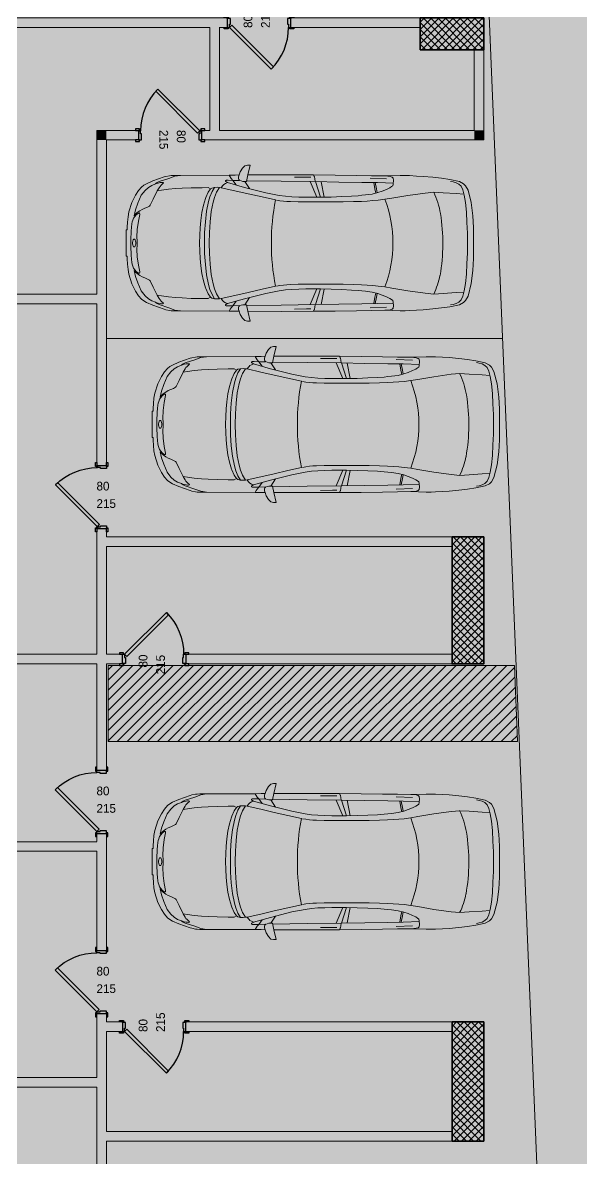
# Model space of a CAD drawing. Header units: millimetres. Extents: x 635850 to 824661, y -5878409 to -5774454.
# Drawn here: x 808186 to 815222, y -5860586 to -5846280 of the extents above; entities that cross this region are included whole.
import ezdxf

# ---------------------------------------------------------------- set-up
doc = ezdxf.new("R2010")
doc.units = ezdxf.units.MM
doc.header["$MEASUREMENT"] = 0
for name, color, linetype, lineweight, true_color in [('A - Ndertesa 1 - Veturat_Pen_No__102', 7, 'Continuous', 13, 0xcccccc), ('A - Ndertesa 10 - 2D Drafting_Pen_No__102', 7, 'Continuous', 13, 0xcccccc), ('A - Ndertesa 10 - Muret_Pen_No__102', 7, 'Continuous', 13, 0xcccccc), ('A - Ndertesa 10 - Veturat_Pen_No__102', 7, 'Continuous', 13, 0xcccccc), ('A - Ndertesa 10 -Fill Zone_Pen_No__102', 7, 'Continuous', 13, 0xcccccc), ('ARCHICAD Door Markers_Pen_No__112', 7, 'Continuous', 13, 0xd5aaaa)]:
    doc.layers.add(name, color=color, linetype=linetype, lineweight=lineweight, true_color=true_color)
for name, color, linetype, lineweight in [('A - Ndertesa 10 - 2D Drafting_Pen_No__121', 255, 'Continuous', 0), ('A - Ndertesa 10 - Muret_Pen_No__101', 252, 'Continuous', 13), ('A - Ndertesa 10 - Shtyllat_Pen_No__101', 252, 'Continuous', 13), ('A - Ndertesa 10 - Shtyllat_Pen_No__22', 8, 'Continuous', 35), ('ARCHICAD Doors_Pen_No__101', 252, 'Continuous', 13), ('ARCHICAD Doors_Pen_No__42', 8, 'Continuous', 25)]:
    doc.layers.add(name, color=color, linetype=linetype, lineweight=lineweight)
for name, color, linetype in [('A - Ndertesa 10 - Muret', 7, 'Continuous'), ('A - Ndertesa 10 - Shtyllat', 7, 'Continuous'), ('ARCHICAD Door Markers', 7, 'Continuous'), ('ARCHICAD Doors', 7, 'Continuous')]:
    doc.layers.add(name, color=color, linetype=linetype)
doc.styles.add('GENERATED_STYLE_1', font='GOTHIC.TTF')
pattern_1 = [(45, (664183.82, -5827429.525), (-45.96194, 45.96194), []), (135, (664183.82, -5827429.525), (45.96194, 45.96194), [])]

# ---------------------------------------------------------------- blocks, each defined once
blk = doc.blocks.new('Door 25_4')
at = {"layer": 'ARCHICAD Doors_Pen_No__101', "color": 252, "linetype": 'Continuous', "lineweight": 13}
for p, q in [((-400, 0), (-437, 0)), ((-400, 0), (-437, 0)), ((-400, 0), (-400, -115)), ((-400, 0), (-400, -115)), ((400, 0), (400, -115)), ((400, 0), (400, -115)), ((400, 0), (437, 0)), ((400, 0), (437, 0)), ((-400, -120), (-437, -120)), ((-400, -120), (-437, -120)), ((-400, -115), (-400, -120)), ((-400, -115), (-400, -120)), ((400, -115), (400, -120)), ((400, -115), (400, -120)), ((400, -120), (437, -120)), ((400, -120), (437, -120))]:
    blk.add_line(p, q, dxfattribs=at)
at = {"layer": 'ARCHICAD Doors_Pen_No__42', "color": 8, "linetype": 'Continuous', "lineweight": 25}
for p, q in [((-182, 498), (-154, 526)), ((344, -28), (-182, 498)), ((-154, 526), (372, 0)), ((-437, 0), (-437, 19)), ((-437, 19), (-387, 19)), ((-387, 0), (-437, 0)), ((-372, 0), (-400, 0)), ((-400, 0), (-400, -115)), ((-387, 19), (-387, 0)), ((-372, -40), (-372, 0)), ((372, 0), (344, -28)), ((400, 0), (372, 0)), ((372, 0), (372, -40)), ((387, 19), (437, 19)), ((387, 0), (387, 19)), ((437, 0), (387, 0)), ((400, -115), (400, 0)), ((437, 19), (437, 0)), ((-437, -139), (-437, -120)), ((-437, -120), (-387, -120)), ((-387, -139), (-437, -139)), ((-400, -120), (-400, -115)), ((-400, -115), (-375, -115)), ((-400, -115), (-360, -115)), ((-375, -120), (-400, -120)), ((-387, -120), (-387, -139)), ((-375, -115), (-375, -120)), ((-360, -40), (-372, -40)), ((-360, -115), (-360, -40)), ((372, -40), (360, -40)), ((360, -40), (360, -115)), ((360, -115), (400, -115)), ((375, -120), (375, -115)), ((375, -115), (400, -115)), ((400, -120), (375, -120)), ((387, -120), (437, -120)), ((387, -139), (387, -120)), ((437, -139), (387, -139)), ((400, -115), (400, -120)), ((437, -120), (437, -139))]:
    blk.add_line(p, q, dxfattribs=at)
blk.add_arc((372, 0), 744, 135, 180, dxfattribs=at)
blk = doc.blocks.new('D Marker 25_12')
at = {"layer": 'ARCHICAD Door Markers_Pen_No__112', "color": 9, "lineweight": 13, "true_color": 0xd5aaaa, "char_height": 110, "attachment_point": 7, "rotation": 270, "style": 'GENERATED_STYLE_1'}
for s, insert in [('\\A1;{\\pql;\\pt0;\\fCentury Gothic|b0|i0|c0|p34;215\\fCentury Gothic|b0|i0|c0|p34;\\A1{\\H.66x;\\S^  ;}\\fCentury Gothic|b0|i0|c0|p34;\\fCentury Gothic|b0|i0|c0|p34;}', (-168, 6)), ('\\A1;{\\pql;\\pt0;\\fCentury Gothic|b0|i0|c0|p34;80\\fCentury Gothic|b0|i0|c0|p34;\\A1{\\H.66x;\\S^  ;}\\fCentury Gothic|b0|i0|c0|p34;\\fCentury Gothic|b0|i0|c0|p34;}', (52, 6))]:
    blk.add_mtext(s, dxfattribs=dict(at, insert=insert))
blk = doc.blocks.new('Wall_328', base_point=(813536, -5846220))
at = {"layer": 'A - Ndertesa 10 - Muret_Pen_No__102', "linetype": 'Continuous', "lineweight": 0, "true_color": 0xcccccc}
for points in [[(808005, -5846220), (807104, -5846220), (807104, -5846220)], [(808005, -5846220), (808005, -5846340), (810763, -5846340), (810763, -5846220)], [(811563, -5846220), (811563, -5846340), (813194, -5846340), (813194, -5846220)]]:
    blk.add_hatch(color=254, dxfattribs=at).paths.add_polyline_path(points)
at = {"layer": 'A - Ndertesa 10 - Muret_Pen_No__101', "color": 252, "linetype": 'Continuous', "lineweight": 13}
for p, q in [((810763, -5846220), (810726, -5846220)), ((810763, -5846225), (810763, -5846220)), ((810763, -5846340), (810763, -5846225)), ((811563, -5846220), (811600, -5846220)), ((811563, -5846225), (811563, -5846220)), ((811563, -5846340), (811563, -5846225)), ((810763, -5846340), (810726, -5846340)), ((811563, -5846340), (811600, -5846340))]:
    blk.add_line(p, q, dxfattribs=at)
at = {"layer": 'A - Ndertesa 10 - Muret_Pen_No__101', "color": 252, "linetype": 'Continuous', "lineweight": 13, "flags": 128}
for points in [[(807885, -5846220), (807104, -5846220)], [(810763, -5846220), (808005, -5846220)], [(813194, -5846220), (811563, -5846220)], [(808005, -5846340), (810543, -5846340)], [(810663, -5846340), (810763, -5846340)], [(811563, -5846340), (813194, -5846340)]]:
    blk.add_lwpolyline(points, dxfattribs=at)
at = {"layer": 'ARCHICAD Door Markers', "color": 161, "lineweight": 25, "true_color": 0x40a5ff, "rotation": 180}
blk.add_blockref('D Marker 25_12', (811163, -5846340), dxfattribs=at)
at = {"layer": 'ARCHICAD Doors', "color": 7, "linetype": 'Continuous', "lineweight": 13, "zscale": 1000, "rotation": 180}
blk.add_blockref('Door 25_4', (811163, -5846340), dxfattribs=at)
blk = doc.blocks.new('Wall_329', base_point=(808004, -5849820))
at = {"layer": 'A - Ndertesa 10 - Muret_Pen_No__102', "linetype": 'Continuous', "lineweight": 0, "true_color": 0xcccccc}
blk.add_hatch(color=254, dxfattribs=at).paths.add_polyline_path([(809121, -5849700), (808005, -5849700), (808005, -5849820), (809121, -5849820)])
at = {"layer": 'A - Ndertesa 10 - Muret_Pen_No__101', "color": 252, "linetype": 'Continuous', "lineweight": 13, "flags": 128}
for points in [[(809121, -5849700), (808005, -5849700)], [(808004, -5849820), (809121, -5849820)]]:
    blk.add_lwpolyline(points, dxfattribs=at)
blk = doc.blocks.new('Door 25_5')
at = {"layer": 'ARCHICAD Doors_Pen_No__101', "color": 252, "linetype": 'Continuous', "lineweight": 13}
for p, q in [((-400, 5), (-437, 5)), ((-400, 5), (-437, 5)), ((-400, 0), (-400, 5)), ((-400, 0), (-400, 5)), ((-400, -115), (-400, 0)), ((-400, -115), (-400, 0)), ((400, 0), (400, 5)), ((400, 0), (400, 5)), ((400, 5), (437, 5)), ((400, 5), (437, 5)), ((400, -115), (400, 0)), ((400, -115), (400, 0)), ((-400, -115), (-437, -115)), ((-400, -115), (-437, -115)), ((400, -115), (437, -115)), ((400, -115), (437, -115))]:
    blk.add_line(p, q, dxfattribs=at)
at = {"layer": 'ARCHICAD Doors_Pen_No__42', "color": 8, "linetype": 'Continuous', "lineweight": 25}
for p, q in [((-182, 498), (-154, 526)), ((344, -28), (-182, 498)), ((-154, 526), (372, 0)), ((-387, 24), (-437, 24)), ((-437, 24), (-437, 5)), ((-437, 5), (-387, 5)), ((-375, 5), (-400, 5)), ((-400, 5), (-400, 0)), ((-400, 0), (-375, 0)), ((-372, 0), (-400, 0)), ((-400, 0), (-400, -115)), ((-387, 5), (-387, 24)), ((-375, 0), (-375, 5)), ((-372, -40), (-372, 0)), ((372, 0), (344, -28)), ((400, 0), (372, 0)), ((372, 0), (372, -40)), ((400, 5), (375, 5)), ((375, 5), (375, 0)), ((375, 0), (400, 0)), ((437, 24), (387, 24)), ((387, 24), (387, 5)), ((387, 5), (437, 5)), ((400, 0), (400, 5)), ((400, -115), (400, 0)), ((437, 5), (437, 24)), ((-387, -115), (-437, -115)), ((-437, -115), (-437, -134)), ((-437, -134), (-387, -134)), ((-400, -115), (-360, -115)), ((-387, -134), (-387, -115)), ((-360, -40), (-372, -40)), ((-360, -115), (-360, -40)), ((372, -40), (360, -40)), ((360, -40), (360, -115)), ((360, -115), (400, -115)), ((437, -115), (387, -115)), ((387, -115), (387, -134)), ((387, -134), (437, -134)), ((437, -134), (437, -115))]:
    blk.add_line(p, q, dxfattribs=at)
blk.add_arc((372, 0), 744, 135, 180, dxfattribs=at)
blk = doc.blocks.new('Wall_350', base_point=(809241, -5870309))
at = {"layer": 'A - Ndertesa 10 - Muret_Pen_No__102', "linetype": 'Continuous', "lineweight": 0, "true_color": 0xcccccc}
for points in [[(809241, -5847637), (809121, -5847637), (809241, -5847757)], [(809121, -5847757), (809241, -5847757), (809121, -5847637)], [(809121, -5847757), (809121, -5851857), (809241, -5851857), (809241, -5847757)], [(809121, -5854237), (809241, -5854237), (809241, -5852657), (809121, -5852657)], [(809121, -5855697), (809241, -5855697), (809241, -5854357), (809121, -5854357)], [(809241, -5856497), (809121, -5856497), (809121, -5857968), (809241, -5857968)], [(809121, -5861909), (809241, -5861909), (809241, -5858768), (809121, -5858768)]]:
    blk.add_hatch(color=254, dxfattribs=at).paths.add_polyline_path(points)
at = {"layer": 'A - Ndertesa 10 - Muret_Pen_No__101', "color": 252, "linetype": 'Continuous', "lineweight": 13}
for p, q in [((809121, -5851857), (809121, -5851820)), ((809241, -5851857), (809241, -5851820)), ((809126, -5851857), (809121, -5851857)), ((809241, -5851857), (809126, -5851857)), ((809121, -5852657), (809121, -5852694)), ((809126, -5852657), (809121, -5852657)), ((809241, -5852657), (809126, -5852657)), ((809241, -5852657), (809241, -5852694)), ((809121, -5855697), (809121, -5855660)), ((809241, -5855697), (809241, -5855660)), ((809121, -5855697), (809236, -5855697)), ((809236, -5855697), (809241, -5855697)), ((809121, -5856497), (809121, -5856534)), ((809121, -5856497), (809236, -5856497)), ((809236, -5856497), (809241, -5856497)), ((809241, -5856497), (809241, -5856534)), ((809121, -5857968), (809121, -5857931)), ((809121, -5857968), (809236, -5857968)), ((809236, -5857968), (809241, -5857968)), ((809241, -5857968), (809241, -5857931)), ((809121, -5858768), (809121, -5858805)), ((809121, -5858768), (809236, -5858768)), ((809236, -5858768), (809241, -5858768)), ((809241, -5858768), (809241, -5858805))]:
    blk.add_line(p, q, dxfattribs=at)
at = {"layer": 'A - Ndertesa 10 - Muret_Pen_No__101', "color": 252, "linetype": 'Continuous', "lineweight": 13, "flags": 128}
for points in [[(809121, -5847637), (809241, -5847637)], [(809121, -5847637), (809121, -5849700)], [(809241, -5851857), (809241, -5847757)], [(809121, -5849820), (809121, -5851857)], [(809121, -5852657), (809121, -5854237)], [(809241, -5852757), (809241, -5852657)], [(809241, -5854237), (809241, -5852877)], [(809121, -5854357), (809121, -5855697)], [(809241, -5855697), (809241, -5854357)], [(809121, -5856497), (809121, -5856597)], [(809241, -5857968), (809241, -5856497)], [(809121, -5856717), (809121, -5857968)], [(809121, -5858768), (809121, -5859569)], [(809241, -5858868), (809241, -5858768)], [(809241, -5860248), (809241, -5858988)], [(809121, -5859689), (809121, -5861909)], [(809241, -5861909), (809241, -5860368)]]:
    blk.add_lwpolyline(points, dxfattribs=at)
at = {"layer": 'ARCHICAD Door Markers', "color": 161, "lineweight": 25, "true_color": 0x40a5ff, "rotation": 90}
for p in [(809121, -5852257), (809121, -5856097), (809121, -5858368)]:
    blk.add_blockref('D Marker 25_12', p, dxfattribs=at)
at = {"layer": 'ARCHICAD Doors', "color": 7, "linetype": 'Continuous', "lineweight": 13, "xscale": -1, "zscale": 1000, "rotation": 90}
for name, p in [('Door 25_5', (809126, -5852257)), ('Door 25_4', (809121, -5856097)), ('Door 25_4', (809121, -5858368))]:
    blk.add_blockref(name, p, dxfattribs=at)
blk = doc.blocks.new('Wall_351', base_point=(813994, -5846220))
at = {"layer": 'A - Ndertesa 10 - Muret_Pen_No__102', "linetype": 'Continuous', "lineweight": 0, "true_color": 0xcccccc}
for points in [[(813874, -5847637), (813994, -5847637), (813994, -5846620), (813874, -5846620)], [(813874, -5847637), (813874, -5847757), (813994, -5847757)], [(813994, -5847637), (813874, -5847637), (813994, -5847757)]]:
    blk.add_hatch(color=254, dxfattribs=at).paths.add_polyline_path(points)
at = {"layer": 'A - Ndertesa 10 - Muret_Pen_No__101', "color": 252, "linetype": 'Continuous', "lineweight": 13, "flags": 128}
for points in [[(813874, -5846620), (813874, -5847637)], [(813994, -5847757), (813994, -5846620)], [(813994, -5847757), (813874, -5847757)]]:
    blk.add_lwpolyline(points, dxfattribs=at)
blk = doc.blocks.new('D Marker 25_13')
at = {"layer": 'ARCHICAD Door Markers_Pen_No__112', "color": 9, "lineweight": 13, "true_color": 0xd5aaaa, "char_height": 110, "attachment_point": 7, "rotation": 90, "style": 'GENERATED_STYLE_1'}
for s, insert in [('\\A1;{\\pql;\\pt0;\\fCentury Gothic|b0|i0|c0|p34;80\\fCentury Gothic|b0|i0|c0|p34;\\A1{\\H.66x;\\S^  ;}\\fCentury Gothic|b0|i0|c0|p34;\\fCentury Gothic|b0|i0|c0|p34;}', (-52, -126)), ('\\A1;{\\pql;\\pt0;\\fCentury Gothic|b0|i0|c0|p34;215\\fCentury Gothic|b0|i0|c0|p34;\\A1{\\H.66x;\\S^  ;}\\fCentury Gothic|b0|i0|c0|p34;\\fCentury Gothic|b0|i0|c0|p34;}', (168, -126))]:
    blk.add_mtext(s, dxfattribs=dict(at, insert=insert))
blk = doc.blocks.new('Wall_352', base_point=(813994, -5847757))
at = {"layer": 'A - Ndertesa 10 - Muret_Pen_No__102', "linetype": 'Continuous', "lineweight": 0, "true_color": 0xcccccc}
for points in [[(809241, -5847757), (809643, -5847757), (809643, -5847637), (809241, -5847637)], [(810443, -5847757), (813874, -5847757), (813874, -5847637), (810443, -5847637)]]:
    blk.add_hatch(color=254, dxfattribs=at).paths.add_polyline_path(points)
at = {"layer": 'A - Ndertesa 10 - Muret_Pen_No__101', "color": 252, "linetype": 'Continuous', "lineweight": 13}
for p, q in [((809643, -5847637), (809606, -5847637)), ((809643, -5847642), (809643, -5847637)), ((809643, -5847757), (809643, -5847642)), ((810443, -5847637), (810480, -5847637)), ((810443, -5847642), (810443, -5847637)), ((810443, -5847757), (810443, -5847642)), ((809643, -5847757), (809606, -5847757)), ((810443, -5847757), (810480, -5847757))]:
    blk.add_line(p, q, dxfattribs=at)
at = {"layer": 'A - Ndertesa 10 - Muret_Pen_No__101', "color": 252, "linetype": 'Continuous', "lineweight": 13, "flags": 128}
for points in [[(809643, -5847637), (809241, -5847637)], [(810543, -5847637), (810443, -5847637)], [(813874, -5847637), (810663, -5847637)], [(809241, -5847757), (809643, -5847757)], [(810443, -5847757), (813874, -5847757)]]:
    blk.add_lwpolyline(points, dxfattribs=at)
at = {"layer": 'ARCHICAD Door Markers', "color": 161, "lineweight": 25, "true_color": 0x40a5ff, "rotation": 180.0000225973746}
blk.add_blockref('D Marker 25_13', (810043, -5847757), dxfattribs=at)
at = {"layer": 'ARCHICAD Doors', "color": 7, "linetype": 'Continuous', "lineweight": 13, "zscale": 1000, "rotation": 2.259737466020608e-05}
blk.add_blockref('Door 25_5', (810043, -5847642), dxfattribs=at)
blk = doc.blocks.new('Wall_353', base_point=(810603, -5846220))
at = {"layer": 'A - Ndertesa 10 - Muret_Pen_No__102', "linetype": 'Continuous', "lineweight": 0, "true_color": 0xcccccc}
blk.add_hatch(color=254, dxfattribs=at).paths.add_polyline_path([(810543, -5846340), (810543, -5847637), (810663, -5847637), (810663, -5846340)])
at = {"layer": 'A - Ndertesa 10 - Muret_Pen_No__101', "color": 252, "linetype": 'Continuous', "lineweight": 13, "flags": 128}
for points in [[(810543, -5846340), (810543, -5847637)], [(810663, -5847637), (810663, -5846340)]]:
    blk.add_lwpolyline(points, dxfattribs=at)
blk = doc.blocks.new('Wall_359', base_point=(809241, -5854357))
at = {"layer": 'A - Ndertesa 10 - Muret_Pen_No__102', "linetype": 'Continuous', "lineweight": 0, "true_color": 0xcccccc}
blk.add_hatch(color=254, dxfattribs=at).paths.add_polyline_path([(806744, -5854357), (809121, -5854357), (809121, -5854237), (807144, -5854237), (807144, -5854357)])
at = {"layer": 'A - Ndertesa 10 - Muret_Pen_No__101', "color": 252, "linetype": 'Continuous', "lineweight": 13, "flags": 128}
for points in [[(809121, -5854237), (807144, -5854237)], [(806744, -5854357), (807344, -5854357)], [(807464, -5854357), (809121, -5854357)]]:
    blk.add_lwpolyline(points, dxfattribs=at)
blk = doc.blocks.new('Wall_364', base_point=(805703, -5856657))
at = {"layer": 'A - Ndertesa 10 - Muret_Pen_No__102', "linetype": 'Continuous', "lineweight": 0, "true_color": 0xcccccc}
for points in [[(805823, -5856597), (805823, -5856717), (807344, -5856717), (807344, -5856597)], [(807464, -5856597), (807464, -5856717), (809121, -5856717), (809121, -5856597)]]:
    blk.add_hatch(color=254, dxfattribs=at).paths.add_polyline_path(points)
at = {"layer": 'A - Ndertesa 10 - Muret_Pen_No__101', "color": 252, "linetype": 'Continuous', "lineweight": 13, "flags": 128}
for points in [[(807344, -5856597), (805823, -5856597)], [(809121, -5856597), (807464, -5856597)], [(805823, -5856717), (807344, -5856717)], [(807464, -5856717), (809121, -5856717)]]:
    blk.add_lwpolyline(points, dxfattribs=at)
blk = doc.blocks.new('Wall_365', base_point=(809241, -5859569))
at = {"layer": 'A - Ndertesa 10 - Muret_Pen_No__102', "linetype": 'Continuous', "lineweight": 0, "true_color": 0xcccccc}
for points in [[(805823, -5859568), (805823, -5859688), (806544, -5859688), (806544, -5859568)], [(807344, -5859569), (807044, -5859569), (807044, -5859689), (807344, -5859689)], [(809121, -5859689), (809121, -5859569), (807464, -5859569), (807464, -5859689)]]:
    blk.add_hatch(color=254, dxfattribs=at).paths.add_polyline_path(points)
at = {"layer": 'A - Ndertesa 10 - Muret_Pen_No__101', "color": 252, "linetype": 'Continuous', "lineweight": 13, "flags": 128}
for points in [[(806544, -5859568), (805823, -5859568)], [(805823, -5859688), (806544, -5859688)], [(807344, -5859569), (807044, -5859569)], [(807044, -5859689), (807344, -5859689)], [(809121, -5859569), (807464, -5859569)], [(807464, -5859689), (809121, -5859689)]]:
    blk.add_lwpolyline(points, dxfattribs=at)
blk = doc.blocks.new('Wall_379', base_point=(813594, -5858868))
at = {"layer": 'A - Ndertesa 10 - Muret_Pen_No__102', "linetype": 'Continuous', "lineweight": 0, "true_color": 0xcccccc}
for points in [[(809241, -5858868), (809241, -5858988), (809441, -5858988), (809441, -5858868)], [(810241, -5858868), (810241, -5858988), (813594, -5858988), (813594, -5858868)]]:
    blk.add_hatch(color=254, dxfattribs=at).paths.add_polyline_path(points)
at = {"layer": 'A - Ndertesa 10 - Muret_Pen_No__101', "color": 252, "linetype": 'Continuous', "lineweight": 13}
for p, q in [((809441, -5858868), (809404, -5858868)), ((809441, -5858873), (809441, -5858868)), ((809441, -5858988), (809441, -5858873)), ((810241, -5858868), (810278, -5858868)), ((810241, -5858873), (810241, -5858868)), ((810241, -5858988), (810241, -5858873)), ((809441, -5858988), (809404, -5858988)), ((810241, -5858988), (810278, -5858988))]:
    blk.add_line(p, q, dxfattribs=at)
at = {"layer": 'A - Ndertesa 10 - Muret_Pen_No__101', "color": 252, "linetype": 'Continuous', "lineweight": 13, "flags": 128}
for points in [[(809441, -5858868), (809241, -5858868)], [(813594, -5858868), (810241, -5858868)], [(809241, -5858988), (809441, -5858988)], [(810241, -5858988), (813594, -5858988)]]:
    blk.add_lwpolyline(points, dxfattribs=at)
at = {"layer": 'ARCHICAD Door Markers', "color": 161, "lineweight": 25, "true_color": 0x40a5ff, "rotation": 180}
blk.add_blockref('D Marker 25_12', (809841, -5858988), dxfattribs=at)
at = {"layer": 'ARCHICAD Doors', "color": 7, "linetype": 'Continuous', "lineweight": 13, "zscale": 1000, "rotation": 180}
blk.add_blockref('Door 25_4', (809841, -5858988), dxfattribs=at)
blk = doc.blocks.new('Wall_380', base_point=(813594, -5860368))
at = {"layer": 'A - Ndertesa 10 - Muret_Pen_No__102', "linetype": 'Continuous', "lineweight": 0, "true_color": 0xcccccc}
blk.add_hatch(color=254, dxfattribs=at).paths.add_polyline_path([(813594, -5860248), (809241, -5860248), (809241, -5860368), (813594, -5860368)])
at = {"layer": 'A - Ndertesa 10 - Muret_Pen_No__101', "color": 252, "linetype": 'Continuous', "lineweight": 13, "flags": 128}
for points in [[(813594, -5860248), (809241, -5860248)], [(809241, -5860368), (813594, -5860368)]]:
    blk.add_lwpolyline(points, dxfattribs=at)
blk = doc.blocks.new('D Marker 25_14')
at = {"layer": 'ARCHICAD Door Markers_Pen_No__112', "color": 9, "lineweight": 13, "true_color": 0xd5aaaa, "char_height": 110, "attachment_point": 7, "rotation": 270, "style": 'GENERATED_STYLE_1'}
for s, insert in [('\\A1;{\\pql;\\pt0;\\fCentury Gothic|b0|i0|c0|p34;215\\fCentury Gothic|b0|i0|c0|p34;\\A1{\\H.66x;\\S^  ;}\\fCentury Gothic|b0|i0|c0|p34;\\fCentury Gothic|b0|i0|c0|p34;}', (-168, 132)), ('\\A1;{\\pql;\\pt0;\\fCentury Gothic|b0|i0|c0|p34;80\\fCentury Gothic|b0|i0|c0|p34;\\A1{\\H.66x;\\S^  ;}\\fCentury Gothic|b0|i0|c0|p34;\\fCentury Gothic|b0|i0|c0|p34;}', (52, 46))]:
    blk.add_mtext(s, dxfattribs=dict(at, insert=insert))
blk = doc.blocks.new('Wall_383', base_point=(813994, -5854357))
at = {"layer": 'A - Ndertesa 10 - Muret_Pen_No__102', "linetype": 'Continuous', "lineweight": 0, "true_color": 0xcccccc}
for points in [[(807144, -5854357), (806744, -5854357), (809441, -5854357), (809441, -5854237), (807144, -5854237)], [(810241, -5854237), (810241, -5854357), (813994, -5854357), (813994, -5854357), (813594, -5854357), (813594, -5854237)]]:
    blk.add_hatch(color=254, dxfattribs=at).paths.add_polyline_path(points)
at = {"layer": 'A - Ndertesa 10 - Muret_Pen_No__101', "color": 252, "linetype": 'Continuous', "lineweight": 13}
for p, q in [((809441, -5854237), (809404, -5854237)), ((809441, -5854237), (809441, -5854352)), ((810241, -5854237), (810278, -5854237)), ((810241, -5854237), (810241, -5854352)), ((809441, -5854357), (809404, -5854357)), ((809441, -5854352), (809441, -5854357)), ((810241, -5854352), (810241, -5854357)), ((810241, -5854357), (810278, -5854357))]:
    blk.add_line(p, q, dxfattribs=at)
at = {"layer": 'A - Ndertesa 10 - Muret_Pen_No__101', "color": 252, "linetype": 'Continuous', "lineweight": 13, "flags": 128}
for points in [[(809121, -5854237), (807144, -5854237)], [(809441, -5854237), (809241, -5854237)], [(813594, -5854237), (810241, -5854237)], [(806744, -5854357), (807344, -5854357)], [(807464, -5854357), (809121, -5854357)], [(809241, -5854357), (809441, -5854357)], [(810241, -5854357), (813994, -5854357)]]:
    blk.add_lwpolyline(points, dxfattribs=at)
at = {"layer": 'ARCHICAD Door Markers', "color": 161, "lineweight": 25, "true_color": 0x40a5ff, "rotation": 179.9995598778642}
blk.add_blockref('D Marker 25_14', (809841, -5854357), dxfattribs=at)
at = {"layer": 'ARCHICAD Doors', "color": 7, "linetype": 'Continuous', "lineweight": 13, "xscale": -1, "zscale": 1000, "rotation": 359.9995598778642}
blk.add_blockref('Door 25_4', (809841, -5854237), dxfattribs=at)
blk = doc.blocks.new('Wall_384', base_point=(809241, -5852757))
at = {"layer": 'A - Ndertesa 10 - Muret_Pen_No__102', "linetype": 'Continuous', "lineweight": 0, "true_color": 0xcccccc}
blk.add_hatch(color=254, dxfattribs=at).paths.add_polyline_path([(809241, -5852877), (813594, -5852877), (813594, -5852757), (809241, -5852757)])
at = {"layer": 'A - Ndertesa 10 - Muret_Pen_No__101', "color": 252, "linetype": 'Continuous', "lineweight": 13, "flags": 128}
for points in [[(813594, -5852757), (809241, -5852757)], [(809241, -5852877), (813594, -5852877)]]:
    blk.add_lwpolyline(points, dxfattribs=at)
blk = doc.blocks.new('Column_362', base_point=(813794, -5853557))
at = {"layer": 'A - Ndertesa 10 - Shtyllat_Pen_No__101', "linetype": 'Continuous', "lineweight": 13}
h = blk.add_hatch(dxfattribs=at)
h.set_pattern_fill('Concrete_Block', color=252, style=0, pattern_type=2)
h.set_pattern_definition(pattern_1)
h.paths.add_polyline_path([(813994, -5852757), (813594, -5852757), (813594, -5854357), (813994, -5854357)])
at = {"layer": 'A - Ndertesa 10 - Shtyllat_Pen_No__22', "color": 8, "linetype": 'Continuous', "lineweight": 35, "flags": 128}
blk.add_lwpolyline([(813994, -5852757), (813594, -5852757), (813594, -5854357), (813994, -5854357)], close=True, dxfattribs=at)
blk = doc.blocks.new('Column_363', base_point=(813794, -5859618))
at = {"layer": 'A - Ndertesa 10 - Shtyllat_Pen_No__101', "linetype": 'Continuous', "lineweight": 13}
h = blk.add_hatch(dxfattribs=at)
h.set_pattern_fill('Concrete_Block', color=252, style=0, pattern_type=2)
h.set_pattern_definition(pattern_1)
h.paths.add_polyline_path([(813994, -5858868), (813594, -5858868), (813594, -5860368), (813994, -5860368)])
at = {"layer": 'A - Ndertesa 10 - Shtyllat_Pen_No__22', "color": 8, "linetype": 'Continuous', "lineweight": 35, "flags": 128}
blk.add_lwpolyline([(813994, -5858868), (813594, -5858868), (813594, -5860368), (813994, -5860368)], close=True, dxfattribs=at)
blk = doc.blocks.new('Column_400', base_point=(813594, -5846420))
at = {"layer": 'A - Ndertesa 10 - Shtyllat_Pen_No__101', "linetype": 'Continuous', "lineweight": 13}
h = blk.add_hatch(dxfattribs=at)
h.set_pattern_fill('Concrete_Block', color=252, style=0, pattern_type=2)
h.set_pattern_definition(pattern_1)
h.paths.add_polyline_path([(813194, -5846220), (813194, -5846620), (813994, -5846620), (813994, -5846220)])
at = {"layer": 'A - Ndertesa 10 - Shtyllat_Pen_No__22', "color": 8, "linetype": 'Continuous', "lineweight": 35, "flags": 128}
blk.add_lwpolyline([(813194, -5846220), (813194, -5846620), (813994, -5846620), (813994, -5846220)], close=True, dxfattribs=at)
blk = doc.blocks.new('Car 05 25')
at = {"layer": 'A - Ndertesa 1 - Veturat_Pen_No__102', "color": 254, "linetype": 'Continuous', "lineweight": 13, "true_color": 0xcccccc}
for p, q in [((1130, 859), (1121, 838)), ((-729, 716), (-751, 670)), ((-701, 743), (-729, 716)), ((-665, 761), (-701, 743)), ((-627, 772), (-665, 761)), ((-595, 778), (-627, 772)), ((125, 791), (129, 820)), ((126, 744), (125, 791)), ((327, 762), (125, 756)), ((132, 723), (126, 744)), ((129, 820), (139, 832)), ((147, 711), (132, 723)), ((139, 832), (165, 840)), ((165, 840), (195, 844)), ((195, 844), (231, 846)), ((211, 809), (418, 816)), ((522, 765), (327, 762)), ((355, 762), (339, 683)), ((373, 763), (357, 683)), ((814, 769), (522, 765)), ((1109, 774), (814, 769)), ((1036, 773), (997, 579)), ((1042, 578), (1108, 774)), ((1173, 775), (1090, 578)), ((1115, 809), (1109, 774)), ((1109, 774), (1538, 780)), ((1120, 833), (1115, 809)), ((1121, 838), (1120, 836)), ((1120, 836), (1120, 833)), ((1163, 830), (1220, 829)), ((1220, 829), (1370, 831)), ((1538, 780), (1975, 786)), ((1939, 686), (1996, 777)), ((1958, 858), (1977, 777)), ((1977, 777), (2020, 777)), ((2000, 702), (2214, 763)), ((2020, 777), (2044, 783)), ((2044, 783), (2063, 792)), ((2063, 792), (2070, 800)), ((2069, 788), (2065, 794)), ((2075, 836), (2068, 858)), ((2069, 788), (2148, 790)), ((2070, 800), (2075, 809)), ((2075, 809), (2075, 836)), ((2107, 732), (2148, 790)), ((2148, 790), (2167, 814)), ((2148, 790), (2206, 792)), ((2167, 814), (2182, 834)), ((2182, 834), (2193, 856)), ((2206, 792), (2227, 791)), ((2227, 770), (2214, 763)), ((2214, 763), (2238, 752)), ((2227, 791), (2233, 790)), ((2234, 774), (2227, 770)), ((2233, 790), (2238, 787)), ((2238, 777), (2234, 774)), ((2241, 784), (2238, 787)), ((2238, 777), (2241, 781)), ((2238, 752), (2259, 740)), ((2241, 781), (2241, 784)), ((2259, 740), (2269, 731)), ((2269, 731), (2279, 722)), ((2279, 722), (2294, 698)), ((2808, 853), (2877, 843)), ((2877, 843), (2954, 814)), ((2904, 833), (2905, 833)), ((2954, 814), (3076, 775)), ((3022, 758), (3024, 762)), ((3024, 754), (3022, 758)), ((3024, 762), (3035, 765)), ((3038, 743), (3024, 754)), ((3035, 765), (3047, 764)), ((3051, 731), (3038, 743)), ((3047, 764), (3061, 763)), ((3065, 715), (3051, 731)), ((3061, 763), (3090, 757)), ((3100, 763), (3076, 775)), ((3090, 757), (3108, 751)), ((3114, 753), (3100, 763)), ((3108, 751), (3123, 746)), ((3123, 746), (3114, 753)), ((3170, 727), (3123, 746)), ((3212, 701), (3170, 727)), ((-768, 602), (-783, 510)), ((-768, 602), (-751, 670)), ((-764, 617), (-666, 624)), ((-666, 624), (-501, 634)), ((-501, 634), (-383, 642)), ((-383, 642), (-274, 631)), ((-274, 631), (-56, 601)), ((-56, 601), (146, 567)), ((171, 697), (147, 711)), ((213, 677), (171, 697)), ((266, 655), (213, 677)), ((319, 636), (266, 655)), ((393, 618), (319, 636)), ((339, 683), (330, 634)), ((357, 683), (347, 629)), ((475, 607), (393, 618)), ((521, 602), (475, 607)), ((570, 597), (521, 602)), ((653, 591), (570, 597)), ((773, 585), (653, 591)), ((907, 580), (773, 585)), ((1042, 578), (907, 580)), ((1228, 578), (1042, 578)), ((1316, 580), (1228, 578)), ((1403, 584), (1316, 580)), ((1484, 590), (1403, 584)), ((1562, 601), (1484, 590)), ((1730, 634), (1562, 601)), ((1611, 544), (1780, 582)), ((2000, 702), (1730, 634)), ((1780, 582), (1953, 621)), ((1953, 621), (2122, 660)), ((2122, 660), (2294, 698)), ((2294, 698), (2317, 701)), ((2294, 698), (2294, 698)), ((2317, 701), (2346, 703)), ((2355, 640), (2317, 701)), ((2346, 703), (2379, 702)), ((2380, 575), (2355, 640)), ((2410, 649), (2379, 702)), ((2379, 702), (2411, 694)), ((2397, 514), (2380, 575)), ((2436, 583), (2410, 649)), ((2411, 694), (2411, 694)), ((2429, 682), (2411, 694)), ((2429, 682), (2457, 700)), ((2429, 682), (2429, 682)), ((2429, 682), (2457, 640)), ((2454, 522), (2436, 583)), ((2457, 700), (2535, 698)), ((2457, 640), (2487, 574)), ((2487, 574), (2492, 562)), ((2535, 698), (2535, 698)), ((2535, 698), (2673, 696)), ((2673, 696), (2787, 691)), ((2787, 691), (2868, 687)), ((2868, 687), (2960, 679)), ((2960, 679), (2868, 687)), ((2960, 679), (3047, 666)), ((3047, 666), (3100, 657)), ((3077, 698), (3065, 715)), ((3100, 657), (3077, 698)), ((3153, 554), (3100, 657)), ((3254, 663), (3212, 701)), ((3302, 603), (3254, 663)), ((3302, 603), (3346, 501)), ((-783, 510), (-795, 391)), ((146, 567), (233, 552)), ((233, 552), (315, 541)), ((315, 541), (384, 535)), ((384, 535), (454, 530)), ((454, 530), (526, 526)), ((526, 526), (628, 522)), ((628, 522), (757, 518)), ((757, 518), (1323, 518)), ((1323, 518), (1420, 522)), ((1420, 522), (1467, 524)), ((1467, 524), (1511, 528)), ((1511, 528), (1554, 533)), ((1554, 533), (1597, 541)), ((1597, 541), (1597, 541)), ((2419, 396), (2397, 514)), ((2478, 401), (2454, 522)), ((2492, 562), (2518, 477)), ((2518, 477), (2538, 384)), ((3190, 476), (3153, 554)), ((3199, 467), (3190, 476)), ((3221, 454), (3199, 467)), ((3256, 439), (3221, 454)), ((3288, 425), (3256, 439)), ((3346, 501), (3374, 420)), ((-795, 391), (-802, 259)), ((2434, 266), (2419, 396)), ((2494, 269), (2478, 401)), ((2538, 384), (2551, 286)), ((3319, 408), (3288, 425)), ((3353, 384), (3319, 408)), ((3325, 377), (3321, 370)), ((3321, 370), (3321, 362)), ((3321, 362), (3338, 277)), ((3328, 380), (3325, 377)), ((3338, 379), (3328, 380)), ((3364, 358), (3338, 379)), ((3377, 360), (3353, 384)), ((3397, 316), (3364, 358)), ((3391, 344), (3374, 420)), ((3391, 344), (3377, 360)), ((3408, 289), (3397, 316)), ((3408, 289), (3414, 267)), ((-802, 259), (-807, 125)), ((2442, 132), (2434, 266)), ((2503, 133), (2494, 269)), ((2551, 286), (2560, 194)), ((2560, 194), (2564, 101)), ((3338, 277), (3352, 173)), ((3352, 173), (3358, 76)), ((3414, 267), (3418, 243)), ((3418, 243), (3424, 201)), ((3424, 201), (3428, 152)), ((3432, 40), (3428, 152)), ((-807, 125), (-808, 0)), ((-807, -125), (-808, 0)), ((2444, 0), (2442, 132)), ((2444, 0), (2442, -132)), ((2506, 0), (2503, 133)), ((2564, 101), (2566, 0)), ((2564, -101), (2566, 0)), ((3354, 28), (3358, 76)), ((3354, 28), (3354, -1)), ((3354, -28), (3354, 1)), ((3371, 12), (3370, -1)), ((3371, -12), (3370, 1)), ((3372, 24), (3371, 12)), ((3376, 39), (3372, 24)), ((3382, 47), (3376, 39)), ((3386, 48), (3382, 47)), ((3386, 48), (3394, 48)), ((3399, 47), (3394, 48)), ((3404, 39), (3399, 47)), ((3404, 39), (3408, 24)), ((3408, 24), (3410, 8)), ((3410, 8), (3410, 0)), ((3432, 57), (3432, 57)), ((3432, 0), (3432, 40)), ((3432, 0), (3432, -40)), ((-802, -259), (-807, -125)), ((2442, -132), (2434, -266)), ((2503, -133), (2494, -269)), ((2506, 0), (2503, -133)), ((2560, -194), (2564, -101)), ((3352, -173), (3358, -76)), ((3354, -28), (3358, -76)), ((3372, -24), (3371, -12)), ((3376, -39), (3372, -24)), ((3382, -47), (3376, -39)), ((3386, -48), (3382, -47)), ((3386, -48), (3394, -48)), ((3399, -47), (3394, -48)), ((3404, -39), (3399, -47)), ((3404, -39), (3408, -24)), ((3408, -24), (3410, -8)), ((3410, -8), (3410, 0)), ((3432, -40), (3428, -152)), ((3432, -57), (3432, -57)), ((-795, -391), (-802, -259)), ((2434, -266), (2419, -396)), ((2494, -269), (2478, -401)), ((2538, -384), (2551, -286)), ((2551, -286), (2560, -194)), ((3321, -362), (3338, -277)), ((3338, -277), (3352, -173)), ((3408, -289), (3414, -267)), ((3414, -267), (3418, -243)), ((3418, -243), (3424, -201)), ((3424, -201), (3428, -152)), ((-783, -510), (-795, -391)), ((2419, -396), (2397, -514)), ((2478, -401), (2454, -522)), ((2518, -477), (2538, -384)), ((3288, -425), (3256, -439)), ((3319, -408), (3288, -425)), ((3353, -384), (3319, -408)), ((3321, -370), (3321, -362)), ((3325, -377), (3321, -370)), ((3328, -380), (3325, -377)), ((3338, -379), (3328, -380)), ((3364, -358), (3338, -379)), ((3346, -501), (3374, -420)), ((3377, -360), (3353, -384)), ((3397, -316), (3364, -358)), ((3391, -344), (3374, -420)), ((3391, -344), (3377, -360)), ((3408, -289), (3397, -316)), ((-768, -602), (-783, -510)), ((-56, -601), (146, -567)), ((146, -567), (233, -552)), ((233, -552), (315, -541)), ((315, -541), (384, -535)), ((384, -535), (454, -530)), ((454, -530), (526, -526)), ((526, -526), (628, -522)), ((628, -522), (757, -518)), ((757, -518), (1323, -518)), ((1323, -518), (1420, -522)), ((1420, -522), (1467, -524)), ((1467, -524), (1511, -528)), ((1511, -528), (1554, -533)), ((1554, -533), (1597, -541)), ((1597, -541), (1597, -541)), ((1611, -544), (1780, -582)), ((2397, -514), (2380, -575)), ((2454, -522), (2436, -583)), ((2487, -574), (2492, -562)), ((2492, -562), (2518, -477)), ((3153, -554), (3100, -657)), ((3190, -476), (3153, -554)), ((3199, -467), (3190, -476)), ((3221, -454), (3199, -467)), ((3256, -439), (3221, -454)), ((3302, -603), (3346, -501)), ((-768, -602), (-751, -670)), ((-764, -617), (-666, -624)), ((-729, -716), (-751, -670)), ((-666, -624), (-501, -634)), ((-501, -634), (-383, -642)), ((-383, -642), (-274, -631)), ((-274, -631), (-56, -601)), ((147, -711), (132, -723)), ((171, -697), (147, -711)), ((213, -677), (171, -697)), ((266, -655), (213, -677)), ((319, -636), (266, -655)), ((393, -618), (319, -636)), ((339, -683), (330, -634)), ((355, -762), (339, -683)), ((357, -683), (347, -629)), ((373, -763), (357, -683)), ((475, -607), (393, -618)), ((521, -602), (475, -607)), ((570, -597), (521, -602)), ((653, -591), (570, -597)), ((773, -585), (653, -591)), ((907, -580), (773, -585)), ((1042, -578), (907, -580)), ((1036, -773), (997, -579)), ((1042, -578), (1108, -774)), ((1228, -578), (1042, -578)), ((1173, -775), (1090, -578)), ((1316, -580), (1228, -578)), ((1403, -584), (1316, -580)), ((1484, -590), (1403, -584)), ((1562, -601), (1484, -590)), ((1730, -634), (1562, -601)), ((2000, -702), (1730, -634)), ((1780, -582), (1953, -621)), ((1939, -686), (1996, -777)), ((1953, -621), (2122, -660)), ((2000, -702), (2214, -763)), ((2122, -660), (2294, -698)), ((2279, -722), (2294, -698)), ((2294, -698), (2317, -701)), ((2294, -698), (2294, -698)), ((2355, -640), (2317, -701)), ((2317, -701), (2346, -703)), ((2346, -703), (2379, -702)), ((2380, -575), (2355, -640)), ((2410, -649), (2379, -702)), ((2379, -702), (2411, -694)), ((2436, -583), (2410, -649)), ((2429, -682), (2411, -694)), ((2411, -694), (2411, -694)), ((2429, -682), (2457, -640)), ((2429, -682), (2429, -682)), ((2429, -682), (2457, -700)), ((2457, -640), (2487, -574)), ((2457, -700), (2535, -698)), ((2535, -698), (2673, -696)), ((2535, -698), (2535, -698)), ((2673, -696), (2787, -691)), ((2787, -691), (2868, -687)), ((2868, -687), (2960, -679)), ((2960, -679), (2868, -687)), ((2960, -679), (3047, -666)), ((3047, -666), (3100, -657)), ((3065, -715), (3051, -731)), ((3077, -698), (3065, -715)), ((3100, -657), (3077, -698)), ((3212, -701), (3170, -727)), ((3254, -663), (3212, -701)), ((3302, -603), (3254, -663)), ((-701, -743), (-729, -716)), ((-665, -761), (-701, -743)), ((-627, -772), (-665, -761)), ((-595, -778), (-627, -772)), ((126, -744), (125, -791)), ((327, -762), (125, -756)), ((125, -791), (129, -820)), ((132, -723), (126, -744)), ((129, -820), (139, -832)), ((139, -832), (165, -840)), ((165, -840), (195, -844)), ((195, -844), (231, -846)), ((211, -809), (418, -816)), ((522, -765), (327, -762)), ((814, -769), (522, -765)), ((1109, -774), (814, -769)), ((1109, -774), (1538, -780)), ((1115, -809), (1109, -774)), ((1120, -833), (1115, -809)), ((1120, -836), (1120, -833)), ((1121, -838), (1120, -836)), ((1130, -859), (1121, -838)), ((1163, -830), (1220, -829)), ((1220, -829), (1370, -831)), ((1538, -780), (1975, -786)), ((1958, -858), (1977, -777)), ((1977, -777), (2020, -777)), ((2020, -777), (2044, -783)), ((2044, -783), (2063, -792)), ((2063, -792), (2070, -800)), ((2069, -788), (2065, -794)), ((2075, -836), (2068, -858)), ((2069, -788), (2148, -790)), ((2070, -800), (2075, -809)), ((2075, -809), (2075, -836)), ((2107, -732), (2148, -790)), ((2148, -790), (2167, -814)), ((2148, -790), (2206, -792)), ((2167, -814), (2182, -834)), ((2182, -834), (2193, -856)), ((2206, -792), (2227, -791)), ((2214, -763), (2238, -752)), ((2227, -770), (2214, -763)), ((2234, -774), (2227, -770)), ((2227, -791), (2233, -790)), ((2233, -790), (2238, -787)), ((2238, -777), (2234, -774)), ((2238, -752), (2259, -740)), ((2238, -777), (2241, -781)), ((2241, -784), (2238, -787)), ((2241, -781), (2241, -784)), ((2259, -740), (2269, -731)), ((2269, -731), (2279, -722)), ((2808, -853), (2877, -843)), ((2877, -843), (2954, -814)), ((2954, -814), (3076, -775)), ((3024, -754), (3022, -758)), ((3022, -758), (3024, -762)), ((3038, -743), (3024, -754)), ((3024, -762), (3035, -765)), ((3035, -765), (3047, -764)), ((3051, -731), (3038, -743)), ((3047, -764), (3061, -763)), ((3061, -763), (3090, -757)), ((3100, -763), (3076, -775)), ((3090, -757), (3108, -751)), ((3114, -753), (3100, -763)), ((3108, -751), (3123, -746)), ((3123, -746), (3114, -753)), ((3170, -727), (3123, -746))]:
    blk.add_line(p, q, dxfattribs=at)
at = {"layer": 'A - Ndertesa 1 - Veturat_Pen_No__102', "color": 254, "linetype": 'Continuous', "lineweight": 13, "true_color": 0xcccccc, "flags": 128}
blk.add_lwpolyline([(-483, -817), (-372, -830), (-252, -841), (-168, -845), (-78, -851), (-24, -852), (40, -852), (231, -846), (400, -848), (591, -852), (857, -856), (1130, -859), (1536, -860), (1958, -858), (1929, -983), (1961, -983), (1997, -975), (2027, -945), (2055, -898), (2068, -858), (2120, -857), (2193, -856), (2808, -853), (2856, -853), (2891, -853), (2923, -852), (2945, -849), (2990, -840), (3014, -833), (3154, -783), (3236, -748), (3269, -728), (3299, -706), (3337, -663), (3374, -604), (3418, -513), (3457, -393), (3468, -331), (3474, -264), (3478, -200), (3479, -165), (3490, -165), (3490, 165), (3479, 165), (3478, 200), (3474, 264), (3468, 331), (3457, 393), (3418, 513), (3374, 604), (3337, 663), (3299, 706), (3269, 728), (3236, 748), (3154, 783), (3014, 833), (2990, 840), (2945, 849), (2923, 852), (2891, 853), (2856, 853), (2808, 853), (2193, 856), (2120, 857), (2068, 858), (2055, 898), (2027, 945), (1997, 975), (1961, 983), (1929, 983), (1958, 858), (1536, 860), (1130, 859), (857, 856), (591, 852), (400, 848), (231, 846), (40, 852), (-24, 852), (-78, 851), (-168, 845), (-252, 841), (-372, 830), (-483, 817), (-585, 801), (-706, 776), (-758, 747), (-785, 722), (-815, 668), (-855, 511), (-875, 345), (-883, 195), (-885, 0), (-883, -195), (-875, -345), (-855, -511), (-815, -668), (-785, -722), (-758, -747), (-706, -776), (-585, -801)], close=True, dxfattribs=at)
at = {"layer": 'A - Ndertesa 1 - Veturat_Pen_No__102', "color": 254, "linetype": 'Continuous', "lineweight": 13, "true_color": 0xcccccc}
for centre, radius, start, end in [((493, 218), 973, 154.1545, 170.9117), ((1650, 0), 1520, 158.6992, 201.3008), ((-1245, 0), 2907, 349.2142, 10.7858), ((1856, -2), 2354, 170.8804, 189.9223), ((493, -218), 973, 191.2305, 205.8455)]:
    blk.add_arc(centre, radius, start, end, dxfattribs=at)

msp = doc.modelspace()

# ---------------------------------------------------------------- hatches: boundary and pattern name
at = {"layer": 'A - Ndertesa 10 - 2D Drafting_Pen_No__121', "linetype": 'Continuous', "lineweight": 0, "true_color": 0x3f3f3f}
msp.add_hatch(color=250, dxfattribs=at).paths.add_polyline_path([(787904.2, -5876559.4), (821083.7, -5876559.4), (819178.7, -5831123.2, 0.4019928), (816181.3, -5828248.9), (787904.2, -5828248.9)])
at = {"layer": 'A - Ndertesa 10 -Fill Zone_Pen_No__102', "linetype": 'Continuous', "lineweight": 13, "true_color": 0xcccccc}
h = msp.add_hatch(dxfattribs=at)
h.set_pattern_fill('Thermal_Block', color=254, style=0, pattern_type=2)
h.set_pattern_definition([(45, (664183.82, -5827429.525), (-63.63961, 63.63961), [])])
h.paths.add_polyline_path([(809260.9, -5854377), (814380.5, -5854376.3), (814420.4, -5855336.8), (809260.9, -5855336.8)])

# ---------------------------------------------------------------- linework, layer by layer
at = {"layer": 'A - Ndertesa 10 - 2D Drafting_Pen_No__102', "color": 254, "linetype": 'Continuous', "lineweight": 13, "true_color": 0xcccccc, "flags": 128}
for points in [[(814954, -5867642.5), (813952.5, -5843556.4)], [(814222.3, -5850257), (809240.9, -5850257)]]:
    msp.add_lwpolyline(points, dxfattribs=at)
at = {"layer": 'A - Ndertesa 10 -Fill Zone_Pen_No__102', "color": 254, "linetype": 'Continuous', "lineweight": 13, "true_color": 0xcccccc, "flags": 128}
msp.add_lwpolyline([(809260.9, -5854377), (814380.5, -5854376.3), (814420.4, -5855336.8), (809260.9, -5855336.8)], close=True, dxfattribs=at)

# ---------------------------------------------------------------- block references
at = {"layer": 'A - Ndertesa 10 - Muret', "color": 252, "lineweight": 13}
for name, p in [('Wall_328', (813535.6, -5846220.1)), ('Wall_353', (810603.3, -5846220.1)), ('Wall_351', (813994.1, -5846220.1)), ('Wall_352', (813994.1, -5847757)), ('Wall_350', (809240.9, -5870309)), ('Wall_329', (808004.2, -5849820.1)), ('Wall_384', (809240.9, -5852757)), ('Wall_383', (813994.2, -5854357.1)), ('Wall_359', (809240.9, -5854357.1)), ('Wall_364', (805703, -5856657.4)), ('Wall_379', (813594.2, -5858868.5)), ('Wall_365', (809240.9, -5859568.6)), ('Wall_380', (813594.2, -5860368.5))]:
    msp.add_blockref(name, p, dxfattribs=at)
at = {"layer": 'A - Ndertesa 10 - Shtyllat', "color": 8, "lineweight": 35}
for name, p in [('Column_400', (813594.1, -5846420.1)), ('Column_362', (813794.2, -5853557)), ('Column_363', (813794.2, -5859618.5))]:
    msp.add_blockref(name, p, dxfattribs=at)
at = {"layer": 'A - Ndertesa 10 - Veturat_Pen_No__102', "color": 254, "linetype": 'Continuous', "lineweight": 13, "true_color": 0xcccccc, "xscale": -1, "zscale": 1000}
for p in [(812980.4, -5849056.5), (813307.6, -5851340.5), (813307.6, -5856848.6)]:
    msp.add_blockref('Car 05 25', p, dxfattribs=at)

doc.saveas('drawing.dxf')
